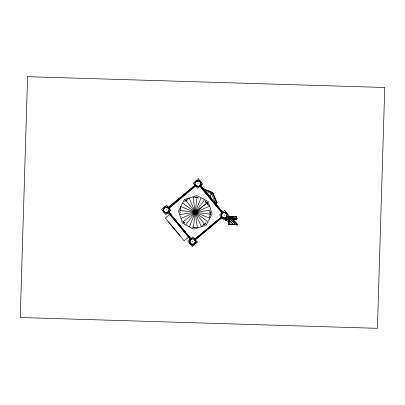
<?xml version="1.0" encoding="UTF-8"?>
<svg xmlns="http://www.w3.org/2000/svg" width="405" height="405" viewBox="0 0 405 405"><rect width="100%" height="100%" fill="white"/><g stroke="black" fill="none" stroke-linecap="round" stroke-linejoin="round"><path stroke-width="0.61" d="M192.183 246.336L187.874 241.152L193.023 236.879L197.326 242.063L192.183 246.336L192.253 245.42M210.377 214.164L209.39 218.032L195.185 212.336L201.204 226.395L204.641 224.355L185.768 200.303L189.206 198.273L195.22 212.341L207.233 202.9L209.263 206.332L181.146 218.335M189.505 226.516L200.905 198.146M214.802 203.725L215.257 202.627L211.623 193.848L204.49 190.892M215.779 204.333L216.488 202.627L212.488 192.977L202.839 188.983L202.839 188.406L212.898 192.572L217.06 202.627L216.138 204.864M215.931 204.353L216.645 202.627L212.6 192.871L202.839 188.826M221.889 214.569L223.084 213.055M168.419 212.483L168.9 211.572M180.402 209.993L179.825 211.086L180.372 212.863M184.731 201.776L185.313 200.677L187.085 200.131M183.673 222.072L184.66 222.821M197.022 197.215L196.729 197.27L198.445 197.949M193.843 227.666L194.081 227.362M207.087 202.505L205.735 202.019M189.97 239.932L190.451 239.016M209.972 214.508L210.63 213.648M205.816 222.689L204.95 224.335L203.766 224.699M209.861 215.025L210.382 213.734M225.701 218.158L226.182 219.201L225.362 220.588L230.85 218.477L233.356 218.589L228.359 216.559M186.027 224.557L204.383 200.105M209.188 196.283L212.898 192.572M169.093 208.342L196.05 185.672M194.754 239.259L221.231 216.994M165.048 207.724L163.838 209.208A2.496 2.496 0 0 0 164.673 211.881M196.015 182.012L196.779 181.379L198.683 181.192M168.166 207.573L195.377 184.984M170.996 210.347L165.847 214.62L161.544 209.436L166.688 205.163L170.996 210.347L170.08 210.251M168.586 212.954L169.077 212.549L190.492 238.343L190.001 238.748M200.936 186.097L200.445 186.502L221.859 212.296L222.35 211.891M168.905 213.344L169.396 212.934M200.769 186.892L201.26 186.487M169.229 213.734L169.72 213.324M201.088 187.282L201.579 186.872M169.553 214.118L170.044 213.713M201.412 187.672L201.903 187.262M169.715 214.356L165.22 218.093L184.083 240.813L188.578 237.082M169.877 214.508L170.378 214.113M201.746 188.072L202.227 187.652M170.211 214.913L170.702 214.503M202.07 188.462L202.561 188.052M170.53 215.298L171.021 214.893M202.394 188.852L202.885 188.441M170.854 215.688L171.345 215.283M202.713 189.241L203.204 188.831M171.178 216.078L171.669 215.673M203.037 189.626L203.528 189.221M171.502 216.467L171.993 216.057M203.361 190.016L203.852 189.611M171.826 216.857L172.312 216.447M203.685 190.406L204.176 190.001M172.145 217.247L172.636 216.837M204.004 190.795L204.495 190.385M172.469 217.632L172.96 217.227M204.328 191.185L204.819 190.775M172.793 218.022L173.284 217.617M204.652 191.57L205.143 191.165M173.117 218.411L173.618 218.017M204.986 191.975L205.467 191.555M173.446 218.811L173.937 218.406M205.31 192.365L205.801 191.955M173.78 219.216L174.261 218.796M205.644 192.765L206.12 192.345M174.104 219.601L174.595 219.196M205.963 193.155L206.454 192.745M174.428 219.991L174.919 219.586M206.287 193.544L206.778 193.134M174.752 220.381L175.244 219.976M206.611 193.929L207.102 193.524M175.071 220.771L175.562 220.36M206.935 194.319L207.426 193.914M175.395 221.16L175.886 220.75M207.254 194.709L207.745 194.304M175.73 221.56L176.21 221.14M176.053 221.95L176.545 221.54M207.912 195.499L208.403 195.094M176.377 222.34L176.869 221.93M208.236 195.888L208.727 195.483M176.696 222.725L177.188 222.32M208.56 196.278L209.051 195.868M177.02 223.114L177.522 222.72M208.879 196.668L209.38 196.273M177.355 223.519L177.846 223.109M209.213 197.068L209.704 196.658M177.679 223.904L178.17 223.499M209.537 197.458L210.028 197.048M178.003 224.294L178.494 223.889M209.861 197.848L210.352 197.438M178.321 224.684L178.813 224.279M210.185 198.232L210.671 197.827M178.645 225.074L179.137 224.664M210.504 198.622L210.995 198.217M178.969 225.464L179.461 225.053M210.828 199.012L211.319 198.607M179.293 225.853L179.785 225.443M211.152 199.402L211.643 198.992M179.612 226.238L180.103 225.833M179.936 226.628L180.427 226.223M211.795 200.176L212.286 199.771M180.26 227.018L180.751 226.608M212.119 200.566L212.61 200.161M180.584 227.407L181.076 226.997M212.443 200.956L212.934 200.551M180.908 227.797L181.394 227.387M212.767 201.346L213.258 200.936M181.227 228.182L181.718 227.777M213.086 201.736L213.577 201.326M213.41 202.125L213.901 201.715M181.875 228.962L182.366 228.552M213.734 202.51L214.225 202.105M182.209 229.362L182.69 228.941M214.068 202.915L214.549 202.495M182.528 229.751L183.019 229.346M214.392 203.3L214.883 202.895M182.852 230.141L183.344 229.731M214.711 203.69L215.202 203.285M183.176 230.531L183.667 230.121M215.035 204.079L215.526 203.674M183.5 230.921L183.992 230.511M215.359 204.469L215.85 204.059M183.824 231.306L184.315 230.901M215.683 204.859L216.174 204.449M184.143 231.695L184.634 231.29M216.002 205.249L216.493 204.839M184.467 232.085L184.958 231.68M216.326 205.634L216.817 205.229M184.791 232.475L185.282 232.065M216.65 206.023L217.141 205.619M185.115 232.865L185.606 232.455M216.974 206.413L217.465 206.003M185.434 233.25L185.925 232.845L185.45 233.265M185.768 233.655L186.26 233.245M217.627 207.203L218.118 206.798M186.103 234.055L186.583 233.634M217.951 207.593L218.452 207.198M186.427 234.444L186.918 234.034M218.285 207.993L218.776 207.588M186.751 234.834L187.242 234.424M218.609 208.383L219.1 207.978M187.069 235.224L187.561 234.814M218.933 208.772L219.424 208.362M187.394 235.609L187.885 235.204M219.252 209.162L219.743 208.752M187.718 235.999L188.209 235.594M219.576 209.552L220.067 209.142M188.041 236.388L188.543 235.994M219.91 209.952L220.391 209.532M188.376 236.788L188.867 236.383M220.234 210.342L220.725 209.932M188.695 237.178L189.186 236.773M220.558 210.732L221.049 210.322M189.019 237.568L189.51 237.163M220.877 211.116L221.368 210.711M189.343 237.958L189.844 237.563M221.201 211.506L221.692 211.101M189.677 238.358L190.168 237.953M221.535 211.911L222.026 211.501M195.068 239.978L222.153 217.49M183.176 221.768L207.228 202.895M195.848 180.959L196.83 180.655M195.554 197.503L196.729 197.159M164.116 207.299L165.103 206.995M207.198 202.611L205.467 201.649M210.028 212.382L209.987 211.856M204.09 224.264L205.031 224.183L203.28 224.724M194.891 227.448L193.711 227.812L192.066 226.947M193.767 244.509L194.754 244.2M180.068 214.488L210.337 210.175M197.367 227.463L193.372 227.509L197.038 197.154L193.043 197.205L197.362 227.468M230.85 218.477L228.962 218.482M214.129 202.627L217.06 202.627M227.23 216.559L236.626 216.559M236.626 219.242L226.182 219.242L226.182 217.632M165.999 207.436L166.956 207.537A2.496 2.496 0 0 1 168.434 208.757M196.415 241.967L197.326 242.063M210.382 214.164L180.028 210.499L181.02 206.631L195.225 212.326M207.816 194.527L210.028 195.443L211.628 199.311M205.451 201.736L205.745 201.892M205.872 202.151L206.945 202.723M205.249 223.859L205.168 224.051M168.804 207.709L169.255 209.005M193.939 227.483L193.813 227.63M184.943 223.195L183.303 222.325L182.751 220.553M164.845 212.66L163.676 212.043L163.286 210.782M194.025 238.839L195.215 239.522M191.18 244.377L190.011 243.759L189.616 242.499M182.979 203.158L207.431 221.51M225.342 218.457L226.182 219.201M228.612 219.449L233.695 224.664L235.761 224.664L230.678 219.449L230.678 216.356L235.761 219.13L233.695 219.13L228.612 216.356L228.162 224.547L237.806 224.547L232.723 219.449L232.723 216.356L237.806 218.589L228.162 218.589L228.572 216.356L236.596 216.356L236.596 219.449L225.772 219.449L225.362 220.588L229.048 219.176L229.458 216.356L229.048 222.269L228.612 218.361L225.772 219.449L230.85 224.542M201.113 184.776L201.391 185.11M227.433 216.478L227.716 216.817M227.149 216.715L227.428 217.05M200.561 185.581L222.917 212.503M199.579 185.986L222.036 213.035M194.582 185.601L194.987 186.092L169.199 207.507L168.789 207.016M221.505 218.032L221.095 217.541L195.301 238.955L195.711 239.446M194.192 185.925L194.602 186.416M220.71 217.865L221.115 218.356M193.803 186.249L194.213 186.74M220.32 218.184L220.725 218.675M193.418 186.573L193.823 187.064M219.93 218.508L220.335 218.999M193.028 186.892L193.433 187.383L193.013 186.907M192.623 187.226L193.033 187.718M219.14 219.166L219.545 219.657M192.238 187.55L192.643 188.041M218.751 219.49L219.156 219.981M191.848 187.874L192.253 188.365M218.361 219.809L218.771 220.3M191.459 188.198L191.864 188.69M191.069 188.517L191.479 189.008M217.586 220.457L217.991 220.948M190.679 188.841L191.089 189.332M217.196 220.781L217.601 221.272M190.294 189.165L190.699 189.656M216.807 221.105L217.212 221.591M189.904 189.489L190.309 189.98M216.417 221.424L216.827 221.915M189.515 189.813L189.92 190.299M216.027 221.748L216.437 222.239M189.125 190.132L189.535 190.623M215.642 222.072L216.047 222.563L215.627 222.082M189.115 190.142L189.52 190.633M188.725 190.466L189.13 190.957M215.237 222.406L215.647 222.897M188.32 190.801L188.74 191.281M214.837 222.74L215.257 223.216M187.935 191.125L188.34 191.616M214.447 223.059L214.852 223.55M187.545 191.449L187.95 191.94M214.058 223.383L214.468 223.874M187.156 191.767L187.561 192.259M213.668 223.707L214.078 224.198M186.766 192.091L187.176 192.583M213.283 224.031L213.688 224.522M186.376 192.415L186.786 192.907M212.893 224.35L213.298 224.841M185.976 192.75L186.396 193.231M212.488 224.684L212.909 225.165M185.586 193.074L185.996 193.565M212.104 225.008L212.509 225.499M211.714 225.332L212.119 225.823M184.812 193.717L185.217 194.208M211.324 225.656L211.729 226.147M184.407 194.051L184.827 194.532M210.934 225.975L211.329 226.476M184.017 194.375L184.427 194.866M210.534 226.309L210.939 226.8M183.632 194.699L184.037 195.185M210.144 226.633L210.549 227.124M183.242 195.018L183.647 195.509M209.755 226.957L210.165 227.448M182.852 195.342L183.257 195.833M209.365 227.281L209.775 227.772M182.463 195.666L182.873 196.157M208.98 227.6L209.385 228.091M182.073 195.99L182.483 196.481M208.59 227.924L208.995 228.415M181.683 196.309L182.093 196.8M208.2 228.248L208.605 228.739M181.298 196.633L181.703 197.124M207.811 228.572L208.221 229.063M180.908 196.957L181.313 197.448M207.421 228.891L207.831 229.382M207.031 229.215L207.441 229.706M180.129 197.599L180.539 198.091M206.646 229.539L207.051 230.03M179.739 197.923L180.149 198.415M179.354 198.248L179.759 198.739M205.867 230.182L206.277 230.673M178.964 198.571L179.369 199.063M205.477 230.506L205.887 230.997M178.575 198.895L178.985 199.381M205.087 230.83L205.497 231.321M178.185 199.214L178.58 199.716M204.687 231.164L205.107 231.645M177.785 199.549L178.19 200.04M204.297 231.488L204.707 231.979M177.395 199.873L177.805 200.364M203.907 231.807L204.317 232.298M177.005 200.197L177.415 200.688M203.523 232.131L203.928 232.622M176.615 200.515L177.025 201.007M203.133 232.455L203.538 232.946M176.231 200.84L176.636 201.331M202.743 232.779L203.153 233.27M175.841 201.163L176.246 201.655M202.353 233.103L202.763 233.589M175.451 201.487L175.856 201.979M201.963 233.422L202.373 233.913M175.061 201.811L175.471 202.303M174.671 202.13L175.081 202.621M201.189 234.07L201.594 234.561M174.287 202.454L174.682 202.956M200.784 234.404L201.204 234.885M173.882 202.789L174.292 203.28M200.399 234.723L200.804 235.214M199.994 235.057L200.414 235.538M173.092 203.447L173.502 203.938M199.604 235.381L200.014 235.872M172.702 203.766L173.112 204.257M199.219 235.705L199.624 236.196M172.312 204.09L172.722 204.581M198.83 236.029L199.235 236.52M171.928 204.414L172.333 204.905M198.44 236.348L198.85 236.839M171.538 204.738L171.943 205.229M198.05 236.672L198.46 237.163M171.148 205.057L171.553 205.548L171.133 205.072M197.66 236.996L198.07 237.487L197.65 237.006M170.748 205.391L171.153 205.882M197.26 237.33L197.67 237.821M170.358 205.715L170.763 206.206M196.87 237.654L197.281 238.145M169.968 206.039L170.373 206.53M196.481 237.973L196.891 238.464M169.579 206.363L169.973 206.864M196.096 238.297L196.491 238.798M169.179 206.697L169.584 207.188M195.691 238.631L196.101 239.122M195.716 242.833L195.995 243.172M195.433 243.071L195.711 243.405M168.769 211.896L191.226 238.945M168.019 212.316L190.735 239.674M168.475 221.722L179.957 235.553M224.203 215.141L224.365 215.445M197.878 183.435L198.045 183.738M194.896 211.921L195.382 212.827M191.362 239.411L190.168 240.924A2.496 2.496 0 0 0 192.795 244.139M192.481 241.496L192.643 241.8M166.151 209.78L166.313 210.084M207.74 204.312L207.198 202.561L207.37 203.786M209.911 211.314L210.615 213.653M207.552 203.988L207.679 204.398M210.003 212.301L210.438 213.926M196.724 197.144L196.531 197.22M210.003 212.605L210.362 213.764M228.962 218.589L228.962 216.356L229.372 216.559L228.962 224.699L233.356 224.699L228.278 219.449L228.278 216.559M194.957 242.367A2.496 2.496 0 0 1 193.747 243.85M194.132 239.709A2.496 2.496 0 0 1 194.764 240.474M226.233 216.862A2.496 2.496 0 0 1 225.469 217.495M224.517 217.784A2.496 2.496 0 0 1 222.72 217.242M222.087 216.478A2.496 2.496 0 0 1 221.803 215.526M225.003 212.909A2.496 2.496 0 0 1 226.486 214.118M226.77 215.07A2.496 2.496 0 0 1 226.673 216.027M200.45 183.364A2.496 2.496 0 0 1 199.908 185.161M197.25 185.986A2.496 2.496 0 0 1 195.767 184.776M199.528 181.653A2.496 2.496 0 0 1 200.166 182.417M168.627 210.651A2.496 2.496 0 0 1 167.417 212.134M27.58 76.687L20.25 317.51L377.419 328.313L384.75 87.49L27.58 76.687M163.321 208.337L163.012 210.899L164.612 212.929L167.174 213.232L169.199 211.638L169.508 209.076L167.908 207.046L165.346 206.742L163.321 208.337M163.828 208.621L163.579 210.742L164.896 212.417L167.012 212.671L168.693 211.349L168.941 209.233L167.624 207.557L165.508 207.304L163.828 208.621M195.048 181.992L194.744 184.558L196.339 186.583L198.901 186.892L200.931 185.293L201.234 182.731L199.64 180.701L197.078 180.397L195.048 181.992M195.559 182.28L195.306 184.397L196.627 186.072L198.744 186.325L200.419 185.009L200.672 182.888L199.351 181.212L197.235 180.959L195.559 182.28M189.651 240.054L189.348 242.615L190.942 244.645L193.504 244.949L195.534 243.354L195.838 240.793L194.243 238.763L191.681 238.459L189.651 240.054M190.163 240.337L189.91 242.458L191.226 244.134L193.347 244.387L195.023 243.066L195.276 240.95L193.954 239.274L191.838 239.021L190.163 240.337M221.368 213.698L221.064 216.26L222.659 218.29L225.22 218.594L227.251 216.999L227.559 214.437L225.96 212.407L223.398 212.104L221.368 213.698M221.879 213.982L221.626 216.103L222.947 217.779L225.064 218.032L226.739 216.71L226.992 214.594L225.676 212.919L223.555 212.665L221.879 213.982M184.564 199.407L178.549 210.813L182.361 223.13L193.767 229.144L206.084 225.327L212.098 213.926L208.286 201.609L196.881 195.595L184.564 199.407M185.525 200.708L185.596 200.976L185.51 200.698M198.42 178.823L193.276 183.095L197.579 188.279L202.723 184.007L198.42 178.823M224.74 210.524L219.596 214.797L223.899 219.981L229.043 215.713L224.74 210.524M232.946 216.371L231.139 216.371L231.139 219.449L236.221 224.547L236.221 225.008L238.029 225.008L232.946 219.449L232.946 216.371M219.95 219.323L219.54 218.832L219.935 219.333"/></g></svg>
